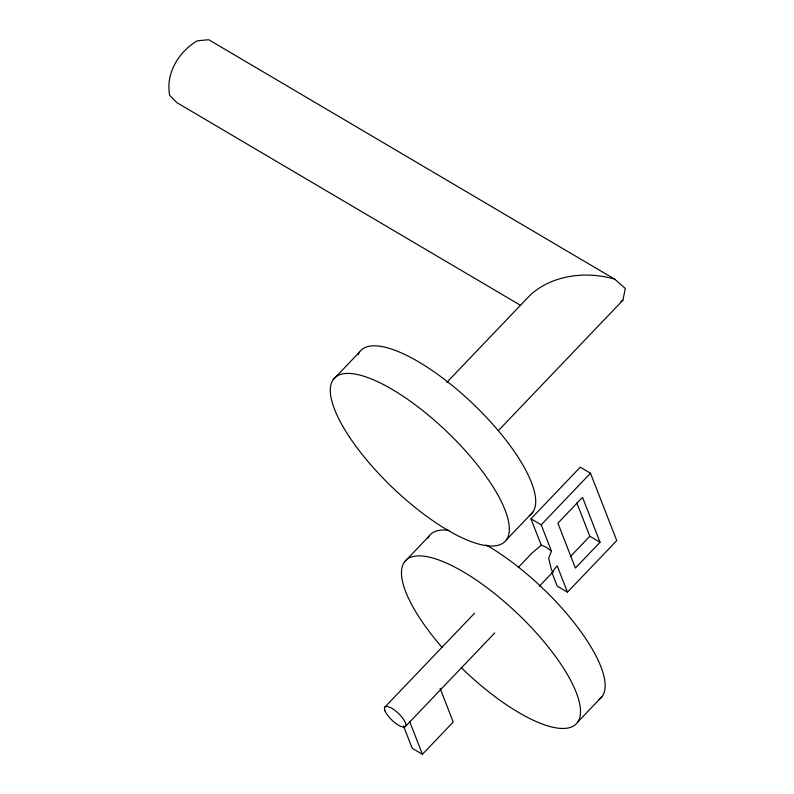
<?xml version="1.0" encoding="UTF-8"?>
<svg xmlns="http://www.w3.org/2000/svg" width="794" height="794" viewBox="0 0 794 794"><rect width="100%" height="100%" fill="white"/><g stroke="black" fill="none" stroke-linecap="round" stroke-linejoin="round"><path stroke-width="1.19" d="M498.404 430.576L622.903 300.211L625.325 288.47L614.695 279.17L208.693 39.7L197.23 40.851C178.729 51.61 165.39 73.663 169.678 95.369L176.883 102.644L520.427 305.273M552.952 572.008L553.478 570.32L557.17 565.804L567.462 592.185L616.749 540.575L590.488 473.224L580.255 467.19L530.968 518.8L541.25 545.18L545.925 547.076L551.483 551.215L548.674 557.993L551.443 569.903L552.952 572.008L539.255 586.359M333.192 379.681L359.533 352.099M446.744 382.47L530.362 294.931C552.763 274.714 586.438 270.903 614.695 279.17M404.315 562.092L428.959 536.287M506.483 539.761L532.824 512.18M551.483 551.215L541.2 524.834L590.488 473.224M384.673 707.325L474.574 613.196M518.244 567.482L531.94 553.14L541.25 545.18M405.684 726.202L494.731 632.967M570.271 556.683L589.813 536.218L576.801 502.83M600.046 542.252L575.402 568.057L557.894 523.157L582.548 497.352L600.046 542.252L589.813 536.218M403.441 725.815L412.195 748.266L422.428 754.3L453.235 722.044L440.104 688.368M577.605 722.173L602.249 696.368M620.928 301.69L622.903 300.211M530.968 518.8L541.2 524.834M567.462 592.185L557.219 586.151L551.86 572.385M409.734 721.746L422.428 754.3M441.901 647.179A118.088 38.995 43.7 0 1 444.322 562.142A118.088 38.995 43.7 0 1 580.017 705.697A118.088 38.995 43.7 0 1 461.185 667.585M427.926 538.004A118.088 38.995 43.7 0 1 449.285 530.442M486.127 544.952A118.088 38.995 43.7 0 1 580.345 630.902A118.088 38.995 43.7 0 1 598.726 699.782M358.074 354.759A118.088 38.995 43.7 0 1 470.951 401.893A118.088 38.995 43.7 0 1 529.31 515.594M384.941 710.729A14.173 4.685 43.7 0 0 403.134 727.076A14.173 4.685 43.7 0 0 397.457 712.496A14.173 4.685 43.7 0 0 384.941 710.729M349.449 437.028A118.088 38.995 43.7 0 0 502.969 543.175A118.088 38.995 43.7 0 0 407.094 398.955A118.088 38.995 43.7 0 0 349.449 437.028"/></g></svg>
